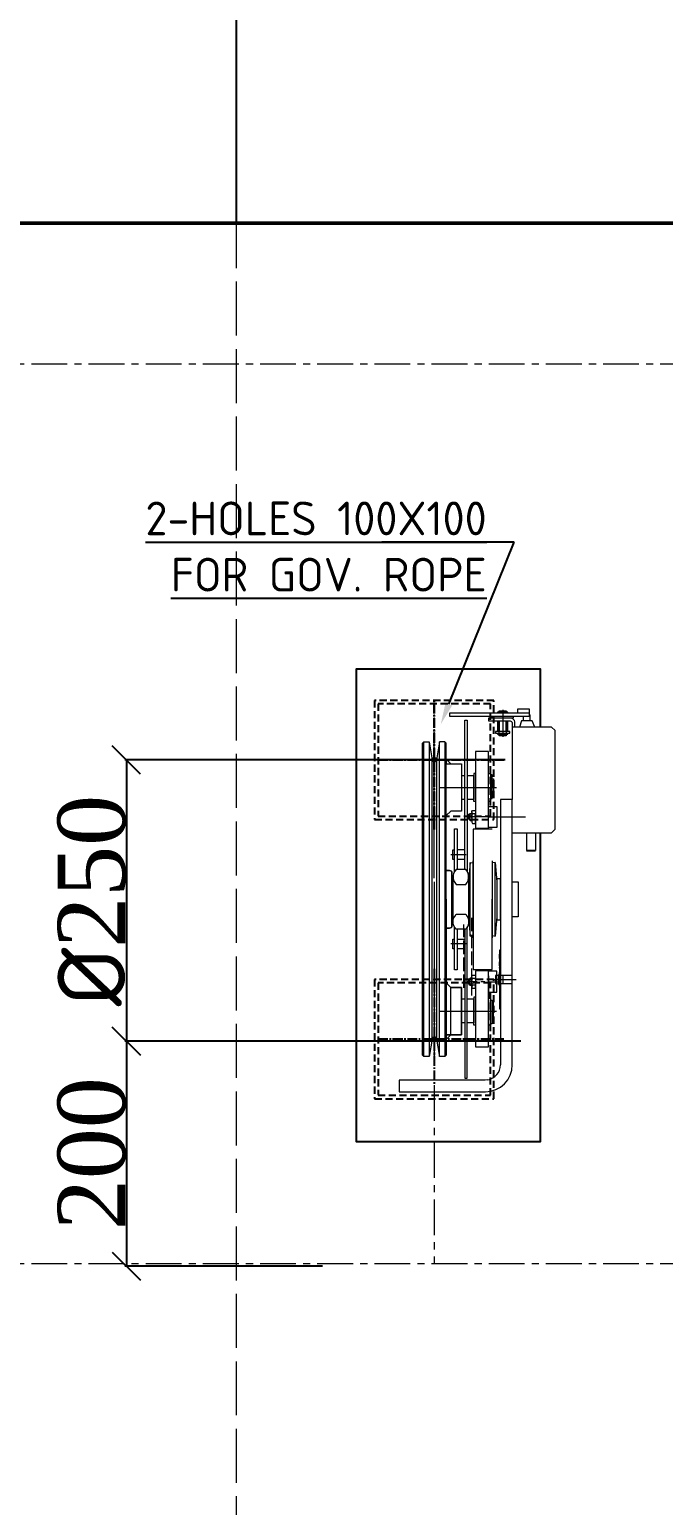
# Model space of a CAD drawing. Header units: millimetres. Extents: x -204 to 3901, y -537 to 3220.
# Drawn here: x 912 to 1476, y 1247 to 2559 of the extents above; entities that cross this region are included whole.
import ezdxf
from ezdxf import colors
from ezdxf.entities.mleader import LeaderData, LeaderLine
from ezdxf.math import Vec2, Vec3

# ---------------------------------------------------------------- set-up
doc = ezdxf.new("R2010")
doc.units = ezdxf.units.MM
for name, pattern in [('ACAD_ISO02W100', [15, 12, -3]), ('CENTER', [50.8, 31.75, -6.35, 6.35, -6.35]), ('DASHED', [19.05, 12.7, -6.35])]:
    doc.linetypes.add(name, pattern=pattern)
for name, color, linetype, lineweight in [('CL', 2, 'CENTER', 0), ('DL', 8, 'ACAD_ISO02W100', 0), ('Wall', 1, 'Continuous', 50)]:
    doc.layers.add(name, color=color, linetype=linetype, lineweight=lineweight)
for name, color, linetype in [('DL2', 254, 'DASHED'), ('PDF_0', 7, 'Continuous'), ('PDF_PDF7_Geometry', 7, 'Continuous')]:
    doc.layers.add(name, color=color, linetype=linetype)
doc.styles.add('nassar2', font='cent.shx', dxfattribs={"height": 60})
doc.dimstyles.new('Nassar2', dxfattribs={"dimtxt": 35, "dimasz": 25, "dimexe": 1.25, "dimexo": 0.625, "dimtad": 1, "dimtxsty": 'nassar2', "dimblk": 'OBLIQUE', "dimcen": 2.5, "dimadec": 0, "dimazin": 0, "dimtfac": 1, "dimtmove": 0, "dimatfit": 3, "dimldrblk": 'OBLIQUE', "dimfxl": 1, "dimarcsym": 0})

# ---------------------------------------------------------------- blocks, each defined once
blk = doc.blocks.new('_Oblique')
at = {"color": 0, "linetype": 'ByBlock', "lineweight": -2}
blk.add_line((-0.5, -0.5), (0.5, 0.5), dxfattribs=at)
blk = doc.blocks.new('*D28')
at = {"color": 0, "lineweight": -2, "transparency": 16777216}
for p, q in [((571.4, 2387.6), (571.4, 3001.4)), ((3071.4, 3000.1), (571.4, 3000.1)), ((3071.4, 2387.6), (3071.4, 3001.4))]:
    blk.add_line(p, q, dxfattribs=at)
at = {"layer": 'Defpoints', "color": 0, "transparency": 16777216}
for p in [(571.4, 3000.1), (571.4, 2387), (3071.4, 2387)]:
    blk.add_point(p, dxfattribs=at)
at = {"color": 0, "lineweight": -2, "transparency": 16777216, "xscale": 25, "yscale": 25, "zscale": 25, "rotation": 180}
blk.add_blockref('_Oblique', (571.4, 3000.1), dxfattribs=at)
at = {"color": 0, "lineweight": -2, "transparency": 16777216, "xscale": 25, "yscale": 25, "zscale": 25}
blk.add_blockref('_Oblique', (3071.4, 3000.1), dxfattribs=at)
at = {"color": 0, "transparency": 16777216, "insert": (1821.4, 3030.8), "char_height": 60, "attachment_point": 5, "style": 'nassar2'}
blk.add_mtext('M/C ROOM WIDTH  2500', dxfattribs=at)
blk = doc.blocks.new('*D29')
at = {"color": 0, "lineweight": -2, "transparency": 16777216}
for p, q in [((1096.4, 2387.6), (1096.4, 2866.5)), ((1096.4, 2865.2), (2546.4, 2865.2)), ((2546.4, 2387.6), (2546.4, 2866.5))]:
    blk.add_line(p, q, dxfattribs=at)
at = {"layer": 'Defpoints', "color": 0, "transparency": 16777216}
for p in [(2546.4, 2865.2), (1096.4, 2387), (2546.4, 2387)]:
    blk.add_point(p, dxfattribs=at)
at = {"color": 0, "lineweight": -2, "transparency": 16777216, "xscale": 25, "yscale": 25, "zscale": 25, "rotation": 180}
blk.add_blockref('_Oblique', (1096.4, 2865.2), dxfattribs=at)
at = {"color": 0, "lineweight": -2, "transparency": 16777216, "xscale": 25, "yscale": 25, "zscale": 25}
blk.add_blockref('_Oblique', (2546.4, 2865.2), dxfattribs=at)
at = {"color": 0, "transparency": 16777216, "insert": (1821.4, 2895.8), "char_height": 60, "attachment_point": 5, "style": 'nassar2'}
blk.add_mtext('SHAFT WIDTH  1450', dxfattribs=at)
blk = doc.blocks.new('*D22')
at = {"color": 0, "lineweight": -2, "transparency": 16777216}
for p, q in [((1335.1, 1909.7), (997.1, 1909.7)), ((998.4, 1909.7), (998.4, 1659.7)), ((1348.9, 1659.7), (997.1, 1659.7))]:
    blk.add_line(p, q, dxfattribs=at)
at = {"layer": 'Defpoints', "color": 0, "transparency": 16777216}
for p in [(1335.8, 1909.7), (998.4, 1659.7), (1349.5, 1659.7)]:
    blk.add_point(p, dxfattribs=at)
at = {"color": 0, "lineweight": -2, "transparency": 16777216, "xscale": 25, "yscale": 25, "zscale": 25}
for p, rotation in [((998.4, 1909.7), 90), ((998.4, 1659.7), 270)]:
    blk.add_blockref('_Oblique', p, dxfattribs=dict(at, rotation=rotation))
at = {"color": 0, "transparency": 16777216, "insert": (967.8, 1784.7), "char_height": 60, "attachment_point": 5, "rotation": 90, "style": 'nassar2'}
blk.add_mtext('{\\fISOCPEUR|b0|i0|c0|p34;%%C}250', dxfattribs=at)
blk = doc.blocks.new('*D23')
at = {"color": 0, "lineweight": -2, "transparency": 16777216}
for p, q in [((997.8, 1659.7), (997.1, 1659.7)), ((998.4, 1659.7), (998.4, 1459.7)), ((1172.8, 1459.7), (997.1, 1459.7))]:
    blk.add_line(p, q, dxfattribs=at)
at = {"layer": 'Defpoints', "color": 0, "transparency": 16777216}
for p in [(998.4, 1659.7), (998.4, 1459.7), (1173.4, 1459.7)]:
    blk.add_point(p, dxfattribs=at)
at = {"color": 0, "lineweight": -2, "transparency": 16777216, "xscale": 25, "yscale": 25, "zscale": 25}
for p, rotation in [((998.4, 1659.7), 90), ((998.4, 1459.7), 270)]:
    blk.add_blockref('_Oblique', p, dxfattribs=dict(at, rotation=rotation))
at = {"color": 0, "transparency": 16777216, "insert": (967.8, 1559.7), "char_height": 60, "attachment_point": 5, "rotation": 90, "style": 'nassar2'}
blk.add_mtext('200', dxfattribs=at)

msp = doc.modelspace()

# ---------------------------------------------------------------- linework, layer by layer
at = {"color": 18, "true_color": 0x000000, "transparency": 33554666}
msp.add_line((1353.843, 1829.069), (1362.025, 1829.069), dxfattribs=at)
at = {"ltscale": 4}
msp.add_lwpolyline([(1366.007, 1845.042), (1366.007, 1570.127), (1202.914, 1570.127), (1202.914, 1990.828), (1366.007, 1990.828), (1366.007, 1938.933)], dxfattribs=at)
at = {"layer": 'CL'}
for p, q in [((-203.507, 2262.015), (3071.359, 2262.015)), ((-203.507, 1462.015), (3071.359, 1462.015))]:
    msp.add_line(p, q, dxfattribs=at)
msp.add_lwpolyline([(1272.029, 1620.638), (1272.029, 1462.015)], dxfattribs=at)
at = {"layer": 'DL', "ltscale": 4}
msp.add_line((1096.359, 787.015), (1096.359, 2387.015), dxfattribs=at)
at = {"layer": 'DL', "transparency": 33554666}
for p, q in [((1298.259, 1707.065), (1298.259, 1763.346)), ((1305.18, 1769.348), (1305.18, 1700.145))]:
    msp.add_line(p, q, dxfattribs=at)
at = {"layer": 'DL2', "ltscale": 0.5}
for points in [[(1219.029, 1856.714), (1325.029, 1856.714), (1325.029, 1962.714), (1219.029, 1962.714)], [(1222.029, 1859.714), (1322.029, 1859.714), (1322.029, 1959.714), (1222.029, 1959.714)], [(1219.029, 1608.545), (1325.029, 1608.545), (1325.029, 1714.545), (1219.029, 1714.545)], [(1222.029, 1611.545), (1322.029, 1611.545), (1322.029, 1711.545), (1222.029, 1711.545)]]:
    msp.add_lwpolyline(points, close=True, dxfattribs=at)
at = {"layer": 'PDF_0', "lineweight": 25, "transparency": 33554666}
for points in [[(1272.029, 1961.14), (1272.029, 1962.698)], [(1272.029, 1951.01), (1272.029, 1959.581)], [(1272.029, 1948.283), (1272.029, 1949.452)], [(1272.029, 1938.154), (1272.029, 1946.725)], [(1272.029, 1935.037), (1272.029, 1936.595)], [(1272.029, 1924.908), (1272.029, 1933.868)], [(1272.029, 1922.181), (1272.029, 1923.739)], [(1272.029, 1912.051), (1272.029, 1920.622)], [(1230.733, 1909.714), (1222.162, 1909.714)], [(1233.849, 1909.714), (1232.291, 1909.714)], [(1243.979, 1909.714), (1235.018, 1909.714)], [(1246.706, 1909.714), (1245.148, 1909.714)], [(1256.835, 1909.714), (1248.264, 1909.714)], [(1259.562, 1909.714), (1258.394, 1909.714)], [(1269.692, 1909.714), (1261.121, 1909.714)], [(1272.808, 1909.714), (1271.25, 1909.714)], [(1272.029, 1908.934), (1272.029, 1910.493)], [(1272.029, 1898.805), (1272.029, 1907.766)], [(1282.938, 1909.714), (1274.367, 1909.714)], [(1285.665, 1909.714), (1284.496, 1909.714)], [(1295.794, 1909.714), (1287.223, 1909.714)], [(1298.911, 1909.714), (1297.353, 1909.714)], [(1309.04, 1909.714), (1300.08, 1909.714)], [(1311.767, 1909.714), (1310.209, 1909.714)], [(1321.897, 1909.714), (1313.326, 1909.714)], [(1325.014, 1909.714), (1323.455, 1909.714)], [(1333.974, 1909.714), (1326.182, 1909.714)], [(1272.029, 1896.078), (1272.029, 1897.636)], [(1272.029, 1885.949), (1272.029, 1894.52)], [(1272.029, 1883.222), (1272.029, 1884.39)], [(1272.029, 1873.092), (1272.029, 1881.663)], [(1272.029, 1869.975), (1272.029, 1871.534)], [(1272.029, 1859.846), (1272.029, 1868.417)], [(1272.029, 1857.119), (1272.029, 1858.288)], [(1272.029, 1847.769), (1272.029, 1855.561)]]:
    msp.add_lwpolyline(points, close=True, dxfattribs=at)
for points in [[(1272.029, 1723.879), (1272.029, 1716.087)], [(1272.029, 1714.529), (1272.029, 1712.971)], [(1272.029, 1711.802), (1272.029, 1702.841)], [(1272.029, 1701.673), (1272.029, 1700.114)], [(1272.029, 1698.556), (1272.029, 1689.985)], [(1272.029, 1688.427), (1272.029, 1686.868)], [(1272.029, 1685.699), (1272.029, 1676.739)], [(1272.029, 1675.57), (1272.029, 1674.012)], [(1272.029, 1672.453), (1272.029, 1663.882)], [(1230.733, 1661.545), (1222.162, 1661.545)], [(1233.849, 1661.545), (1232.291, 1661.545)], [(1243.979, 1661.545), (1235.018, 1661.545)], [(1246.706, 1661.545), (1245.148, 1661.545)], [(1256.835, 1661.545), (1248.264, 1661.545)], [(1259.562, 1661.545), (1258.394, 1661.545)], [(1269.692, 1661.545), (1261.121, 1661.545)], [(1272.808, 1661.545), (1271.25, 1661.545)], [(1272.029, 1662.324), (1272.029, 1661.155)], [(1272.029, 1659.597), (1272.029, 1651.026)], [(1282.938, 1661.545), (1274.367, 1661.545)], [(1285.665, 1661.545), (1284.496, 1661.545)], [(1295.794, 1661.545), (1287.223, 1661.545)], [(1298.911, 1661.545), (1297.353, 1661.545)], [(1309.04, 1661.545), (1300.08, 1661.545)], [(1311.767, 1661.545), (1310.209, 1661.545)], [(1321.897, 1661.545), (1313.326, 1661.545)], [(1325.014, 1661.545), (1323.455, 1661.545)], [(1333.974, 1661.545), (1326.182, 1661.545)], [(1272.029, 1649.468), (1272.029, 1647.909)], [(1272.029, 1648.664), (1272.029, 1647.106)], [(1272.029, 1646.351), (1272.029, 1637.78)], [(1272.029, 1645.547), (1272.029, 1637.755)], [(1272.029, 1636.222), (1272.029, 1635.053)], [(1272.029, 1633.494), (1272.029, 1624.923)], [(1272.029, 1623.365), (1272.029, 1621.807)]]:
    msp.add_lwpolyline(points, dxfattribs=at)
for centre in [(1272.224, 1909.909), (1272.224, 1661.74)]:
    msp.add_circle(centre, 1.753, dxfattribs=at)
at = {"layer": 'PDF_PDF7_Geometry', "lineweight": 9, "transparency": 33554666}
for points in [[(1356.57, 1951.4), (1285.665, 1951.4), (1285.665, 1948.673), (1356.57, 1948.673), (1356.57, 1954.906), (1346.051, 1954.906), (1346.051, 1951.4)], [(1299.301, 1812.316), (1299.301, 1945.166), (1301.249, 1945.166), (1301.249, 1810.368)], [(1343.714, 1938.933), (1343.714, 1942.829), (1343.714, 1943.608), (1343.324, 1944.777), (1342.545, 1945.556), (1341.766, 1946.335), (1340.597, 1946.725), (1339.428, 1946.725), (1320.338, 1946.725), (1320.338, 1944.387), (1339.428, 1944.387), (1340.597, 1943.998), (1340.987, 1943.608), (1341.376, 1942.829), (1341.376, 1874.651), (1330.857, 1874.651), (1330.857, 1638.733)], [(1342.155, 1948.673), (1342.155, 1946.725), (1323.455, 1946.725), (1323.455, 1948.673)], [(1337.48, 1951.4), (1337.48, 1952.179), (1328.13, 1952.179), (1328.13, 1951.4)], [(1329.689, 1952.179), (1329.689, 1953.348), (1335.922, 1953.348), (1335.922, 1952.179)], [(1335.922, 1935.816), (1335.922, 1944.387), (1335.922, 1931.141), (1329.689, 1931.141), (1329.689, 1944.387), (1329.689, 1935.816)], [(1361.245, 1938.933), (1358.908, 1944.387), (1349.558, 1944.387), (1347.61, 1938.933)], [(1351.116, 1948.673), (1351.116, 1944.387)], [(1356.57, 1949.452), (1357.349, 1949.452), (1356.57, 1950.231)], [(1357.349, 1944.387), (1357.349, 1949.452)], [(1328.13, 1933.479), (1328.13, 1932.699), (1337.48, 1932.699), (1337.48, 1933.479)], [(1341.376, 1845.042), (1376.05, 1845.042), (1379.556, 1848.158), (1379.556, 1935.816), (1376.05, 1938.933), (1341.376, 1938.933)], [(1273.977, 1661.545), (1276.704, 1645.961), (1276.704, 1785.824), (1276.704, 1925.687), (1273.977, 1909.714), (1273.977, 1785.824), (1273.977, 1661.545), (1270.081, 1661.545), (1267.354, 1645.961), (1262.679, 1645.961), (1261.51, 1647.13), (1261.51, 1785.824), (1261.51, 1924.518), (1262.679, 1925.687), (1267.354, 1925.687), (1270.081, 1909.714), (1273.977, 1909.714)], [(1262.679, 1645.961), (1262.679, 1785.824), (1262.679, 1925.687)], [(1267.354, 1925.687), (1267.354, 1785.824), (1267.354, 1645.961)], [(1281.379, 1659.987), (1286.834, 1665.441), (1282.548, 1661.155), (1282.548, 1785.824), (1282.548, 1924.518), (1281.379, 1925.687), (1276.704, 1925.687)], [(1281.379, 1925.687), (1281.379, 1785.824), (1281.379, 1645.961)], [(1270.081, 1661.545), (1270.081, 1785.824), (1270.081, 1909.714)], [(1286.834, 1906.207), (1282.548, 1910.493), (1282.548, 1907.376), (1282.548, 1906.597), (1282.938, 1906.207), (1283.717, 1906.207), (1296.184, 1906.207), (1296.184, 1864.132), (1286.834, 1864.132), (1282.548, 1860.236)], [(1299.301, 1895.688), (1296.184, 1895.688)], [(1308.651, 1897.636), (1307.092, 1897.636), (1307.092, 1885.169), (1307.092, 1895.688), (1301.249, 1895.688)], [(1320.338, 1897.636), (1321.897, 1897.636), (1321.897, 1885.169), (1321.897, 1877.378)], [(1321.897, 1877.767), (1321.897, 1875.43), (1323.455, 1875.43), (1323.455, 1896.468), (1321.897, 1896.468), (1321.897, 1892.961), (1321.897, 1885.169), (1321.897, 1872.703), (1320.338, 1872.703)], [(1323.455, 1892.961), (1323.455, 1892.961)], [(1308.651, 1872.703), (1307.092, 1872.703), (1307.092, 1885.169), (1307.092, 1874.651), (1301.249, 1874.651)], [(1323.455, 1877.767), (1323.455, 1877.767)], [(1299.301, 1874.651), (1296.184, 1874.651)], [(1305.924, 1856.34), (1305.534, 1858.288), (1305.534, 1860.236), (1305.924, 1861.794), (1305.534, 1862.963), (1305.534, 1863.742), (1305.924, 1864.911), (1308.261, 1864.911), (1308.651, 1863.742), (1308.651, 1862.963), (1308.261, 1861.794), (1305.924, 1861.794)], [(1320.338, 1853.613), (1320.338, 1863.352), (1320.338, 1874.651)], [(1320.338, 1868.417), (1327.741, 1868.417), (1327.741, 1849.717), (1320.338, 1849.717)], [(1341.376, 1638.727), (1341.376, 1874.651)], [(1302.807, 1861.404), (1303.976, 1862.184), (1305.534, 1862.184)], [(1302.807, 1857.119), (1302.807, 1861.404), (1302.807, 1857.119), (1303.976, 1855.95), (1303.976, 1862.184)], [(1305.534, 1855.95), (1303.976, 1855.95), (1305.534, 1855.95)], [(1305.534, 1863.352), (1305.534, 1854.781)], [(1308.261, 1856.34), (1305.924, 1856.34), (1305.534, 1855.171), (1305.534, 1854.392), (1305.924, 1853.223), (1308.261, 1853.223), (1308.651, 1854.392), (1308.651, 1855.171), (1308.261, 1856.34), (1308.651, 1858.288), (1308.651, 1860.236), (1308.261, 1861.794)], [(1308.651, 1863.352), (1308.651, 1854.781)], [(1289.95, 1810.368), (1289.95, 1848.548), (1292.288, 1848.548), (1292.288, 1812.316)], [(1323.455, 1848.158), (1306.703, 1848.158), (1306.703, 1785.824), (1306.703, 1723.49), (1323.455, 1723.49), (1323.455, 1785.824)], [(1353.843, 1845.042), (1353.843, 1829.069)], [(1362.025, 1845.042), (1362.025, 1829.069)], [(1289.95, 1821.277), (1288.392, 1821.277), (1288.392, 1829.848), (1289.95, 1829.848)], [(1299.301, 1829.848), (1292.288, 1829.848)], [(1282.548, 1811.537), (1285.665, 1811.537), (1282.548, 1811.537)], [(1299.301, 1821.277), (1292.288, 1821.277)], [(1302.417, 1770.24), (1303.976, 1753.098), (1303.976, 1785.824), (1303.976, 1818.55), (1302.417, 1801.408)], [(1303.976, 1818.55), (1306.313, 1818.16)], [(1306.703, 1820.108), (1306.313, 1820.108), (1306.313, 1785.824), (1306.313, 1751.54), (1306.703, 1751.54)], [(1323.455, 1820.108), (1323.455, 1785.824), (1323.455, 1751.54)], [(1323.455, 1753.488), (1326.182, 1753.098), (1326.182, 1785.824), (1326.182, 1818.55), (1327.741, 1801.408)], [(1326.182, 1818.55), (1323.455, 1818.16)], [(1288.782, 1765.955), (1288.782, 1785.824), (1288.782, 1805.693)], [(1302.417, 1805.693), (1302.417, 1785.824), (1302.417, 1765.955)], [(1306.703, 1801.408), (1306.703, 1796.343)], [(1330.857, 1785.824), (1330.857, 1804.135), (1330.857, 1785.824), (1330.857, 1767.513), (1330.857, 1804.135), (1327.741, 1804.135), (1327.741, 1785.824), (1327.741, 1767.513), (1330.857, 1767.513)], [(1341.376, 1801.408), (1346.441, 1801.408), (1346.441, 1785.824), (1346.441, 1770.24), (1341.376, 1770.24)], [(1282.548, 1785.824), (1282.548, 1647.13), (1281.379, 1645.961), (1276.704, 1645.961)], [(1288.782, 1796.343), (1287.613, 1796.343)], [(1288.782, 1775.305), (1287.613, 1775.305)], [(1306.703, 1770.24), (1306.703, 1775.305)], [(1282.548, 1760.111), (1285.665, 1760.111), (1282.548, 1760.111)], [(1292.288, 1759.332), (1292.288, 1723.1), (1289.95, 1723.1), (1289.95, 1761.28)], [(1299.301, 1759.332), (1299.301, 1626.871), (1301.249, 1626.871), (1301.249, 1761.28)], [(1327.741, 1770.24), (1326.182, 1753.098)], [(1289.95, 1741.8), (1288.392, 1741.8), (1288.392, 1750.371), (1289.95, 1750.371)], [(1292.288, 1750.371), (1299.301, 1750.371)], [(1303.976, 1753.098), (1306.313, 1753.488)], [(1341.376, 1710.633), (1330.857, 1710.633), (1330.857, 1714.529), (1330.857, 1740.632), (1330.078, 1740.632), (1330.078, 1688.427), (1330.857, 1688.427), (1330.857, 1714.529), (1330.857, 1718.425), (1341.376, 1718.425), (1341.376, 1752.319)], [(1299.301, 1741.8), (1292.288, 1741.8)], [(1320.338, 1703.231), (1327.741, 1703.231), (1327.741, 1721.931), (1320.338, 1721.931)], [(1330.078, 1709.854), (1330.078, 1719.204)], [(1282.548, 1711.412), (1286.834, 1707.516), (1282.548, 1711.412)], [(1286.834, 1665.441), (1286.834, 1707.516)], [(1296.184, 1707.516), (1286.834, 1707.516), (1296.184, 1707.516)], [(1296.184, 1665.441), (1296.184, 1707.516), (1296.184, 1665.441)], [(1302.807, 1710.244), (1303.976, 1709.464), (1303.976, 1715.698), (1302.807, 1714.529)], [(1302.807, 1714.529), (1302.807, 1710.244), (1302.807, 1714.529)], [(1305.534, 1715.698), (1303.976, 1715.698), (1305.534, 1715.698)], [(1303.976, 1709.464), (1305.534, 1709.464)], [(1305.534, 1708.296), (1305.534, 1716.867)], [(1308.261, 1715.308), (1308.651, 1713.36), (1308.651, 1711.412), (1308.261, 1709.464), (1305.924, 1709.464), (1305.534, 1711.412), (1305.534, 1713.36), (1305.924, 1715.308)], [(1305.924, 1709.464), (1305.534, 1708.685), (1305.534, 1707.516), (1305.924, 1706.737), (1308.261, 1706.737), (1308.651, 1707.516), (1308.651, 1708.685), (1308.261, 1709.464)], [(1308.651, 1716.867), (1308.651, 1708.296)], [(1320.338, 1717.646), (1320.338, 1708.296), (1320.338, 1696.998)], [(1332.805, 1718.425), (1332.805, 1717.646), (1332.805, 1710.633)], [(1299.301, 1696.998), (1296.184, 1696.998)], [(1308.651, 1698.945), (1307.092, 1698.945), (1307.092, 1686.479), (1307.092, 1696.998), (1301.249, 1696.998)], [(1320.338, 1698.945), (1321.897, 1698.945), (1321.897, 1686.479), (1321.897, 1674.012), (1320.338, 1674.012)], [(1321.897, 1693.881), (1321.897, 1696.218), (1323.455, 1696.218), (1323.455, 1675.181), (1321.897, 1675.181), (1321.897, 1679.076)], [(1321.897, 1678.687), (1321.897, 1686.479), (1321.897, 1694.27)], [(1323.455, 1693.881), (1323.455, 1693.881)], [(1308.651, 1674.012), (1307.092, 1674.012), (1307.092, 1686.479), (1307.092, 1675.96), (1301.249, 1675.96)], [(1299.301, 1675.96), (1296.184, 1675.96)], [(1323.455, 1679.076), (1323.455, 1679.076)], [(1282.548, 1661.155), (1282.548, 1664.272), (1282.548, 1665.051), (1282.938, 1665.441), (1283.717, 1665.441), (1282.938, 1665.441), (1282.548, 1665.051), (1282.548, 1664.272)], [(1283.717, 1665.441), (1296.184, 1665.441), (1283.717, 1665.441)], [(1319.17, 1625.289), (1317.222, 1624.899), (1240.862, 1624.899), (1240.862, 1614.77), (1317.222, 1614.77)]]:
    msp.add_lwpolyline(points, dxfattribs=at)
at = {"layer": 'PDF_PDF7_Geometry', "lineweight": 5, "transparency": 33554666}
for points in [[(1328.52, 1934.647), (1328.52, 1944.777)], [(1332.805, 1954.127), (1332.805, 1930.362)], [(1337.091, 1944.777), (1337.091, 1934.647)], [(1272.029, 1804.524), (1272.029, 1927.635)], [(1277.094, 1885.169), (1327.351, 1885.169)], [(1310.209, 1859.067), (1300.859, 1859.067)], [(1305.534, 1861.404), (1303.196, 1861.404)], [(1303.196, 1856.729), (1305.534, 1856.729)], [(1316.832, 1859.067), (1313.326, 1859.067)], [(1319.949, 1859.067), (1329.299, 1859.067)], [(1329.689, 1859.067), (1353.064, 1859.067)], [(1286.834, 1825.562), (1300.469, 1825.562)], [(1272.029, 1801.408), (1272.029, 1785.824), (1272.029, 1644.013)], [(1300.469, 1746.086), (1286.834, 1746.086)], [(1330.468, 1714.529), (1330.078, 1714.14), (1330.468, 1714.529), (1330.857, 1714.919), (1330.078, 1714.529), (1330.857, 1715.308), (1330.078, 1714.919), (1330.857, 1715.698), (1330.078, 1715.308), (1330.857, 1716.087), (1330.078, 1715.698), (1330.857, 1716.477), (1330.078, 1716.087), (1330.857, 1716.867), (1330.078, 1716.477), (1330.857, 1717.256), (1330.078, 1716.867), (1330.857, 1717.646), (1330.078, 1717.256), (1330.857, 1718.035), (1330.078, 1717.646), (1330.857, 1718.035), (1330.857, 1718.425), (1330.078, 1718.035), (1330.857, 1718.425), (1330.857, 1718.815), (1330.078, 1718.035), (1330.078, 1718.425), (1330.857, 1718.815), (1330.857, 1719.204), (1330.078, 1718.425), (1330.078, 1718.815), (1330.857, 1719.204), (1330.857, 1719.594), (1330.078, 1718.815), (1330.078, 1719.204), (1330.857, 1719.594), (1330.857, 1719.983), (1330.078, 1719.204), (1330.078, 1719.594), (1330.857, 1719.983), (1330.857, 1720.373), (1330.078, 1719.594), (1330.078, 1719.983), (1330.857, 1720.373), (1330.857, 1720.763), (1330.078, 1719.983), (1330.078, 1720.373), (1330.857, 1720.763), (1330.078, 1720.373), (1330.078, 1720.763), (1330.857, 1721.152), (1330.078, 1720.763), (1330.857, 1721.542), (1330.078, 1721.152), (1330.857, 1721.931), (1330.078, 1721.542), (1330.857, 1722.321), (1330.078, 1721.931), (1330.857, 1722.71), (1330.078, 1722.321), (1330.857, 1723.1), (1330.078, 1722.71), (1330.857, 1723.49), (1330.078, 1723.1), (1330.857, 1723.879), (1330.078, 1723.49), (1330.857, 1724.269), (1330.078, 1723.879), (1330.857, 1724.658), (1330.078, 1724.269), (1330.857, 1724.658), (1330.857, 1725.048), (1330.078, 1724.658), (1330.857, 1725.048), (1330.857, 1725.438), (1330.078, 1724.658), (1330.078, 1725.048), (1330.857, 1725.438), (1330.857, 1725.827), (1330.078, 1725.438), (1330.857, 1725.827), (1330.857, 1726.217), (1330.078, 1725.827), (1330.857, 1726.217), (1330.857, 1726.606), (1330.078, 1726.217), (1330.857, 1726.606), (1330.857, 1726.996), (1330.078, 1726.606), (1330.857, 1726.996), (1330.857, 1727.386), (1330.078, 1726.606), (1330.078, 1726.996), (1330.857, 1727.386), (1330.857, 1727.775), (1330.078, 1726.996), (1330.078, 1727.386), (1330.857, 1727.775), (1330.857, 1728.165), (1330.078, 1727.386), (1330.078, 1727.775), (1330.857, 1728.165), (1330.857, 1728.554), (1330.078, 1727.775), (1330.078, 1728.165), (1330.857, 1728.554), (1330.078, 1728.165), (1330.078, 1728.554), (1330.857, 1728.944), (1330.078, 1728.554), (1330.078, 1728.944), (1330.857, 1729.334), (1330.078, 1728.944), (1330.078, 1729.334), (1330.857, 1729.723), (1330.078, 1729.334), (1330.078, 1729.723), (1330.857, 1730.113), (1330.078, 1729.723), (1330.078, 1730.113), (1330.857, 1730.502), (1330.078, 1730.113), (1330.857, 1730.892), (1330.078, 1730.502), (1330.857, 1731.281), (1330.078, 1730.892), (1330.857, 1731.281), (1330.857, 1731.671), (1330.078, 1731.281), (1330.857, 1731.671), (1330.857, 1732.061), (1330.078, 1731.671), (1330.857, 1732.061), (1330.857, 1732.45), (1330.078, 1732.061), (1330.857, 1732.45), (1330.857, 1732.84), (1330.078, 1732.45), (1330.857, 1732.84), (1330.857, 1733.229), (1330.078, 1732.84), (1330.857, 1733.229), (1330.857, 1733.619), (1330.078, 1733.229), (1330.857, 1733.619), (1330.857, 1734.009), (1330.078, 1733.229), (1330.078, 1733.619), (1330.857, 1734.009), (1330.857, 1734.398), (1330.078, 1733.619), (1330.078, 1734.009), (1330.857, 1734.398), (1330.857, 1734.788), (1330.078, 1734.009), (1330.078, 1734.398), (1330.857, 1734.788), (1330.857, 1735.177), (1330.078, 1734.398), (1330.078, 1734.788), (1330.857, 1735.177), (1330.078, 1734.788), (1330.078, 1735.177), (1330.857, 1735.567), (1330.078, 1735.177), (1330.078, 1735.567), (1330.857, 1735.957), (1330.078, 1735.567), (1330.078, 1735.957), (1330.857, 1736.346), (1330.857, 1736.736), (1330.078, 1735.957), (1330.078, 1736.346), (1330.857, 1736.736), (1330.857, 1737.125), (1330.078, 1736.346), (1330.078, 1736.736), (1330.857, 1737.125), (1330.857, 1737.515), (1330.078, 1736.736), (1330.078, 1737.125), (1330.857, 1737.515), (1330.078, 1737.125), (1330.857, 1737.904), (1330.078, 1737.515), (1330.857, 1738.294), (1330.078, 1737.904), (1330.857, 1738.684), (1330.078, 1738.294), (1330.857, 1739.073), (1330.078, 1738.684), (1330.857, 1739.463), (1330.078, 1739.073), (1330.857, 1739.852), (1330.078, 1739.463), (1330.857, 1740.242), (1330.078, 1739.852), (1330.857, 1740.632), (1330.078, 1740.242), (1330.468, 1740.632), (1330.078, 1740.632)], [(1330.078, 1719.204), (1329.299, 1719.204), (1329.299, 1709.854), (1330.078, 1709.854)], [(1310.209, 1712.581), (1300.859, 1712.581)], [(1303.196, 1714.919), (1305.534, 1714.919)], [(1305.534, 1710.244), (1303.196, 1710.244)], [(1316.832, 1712.581), (1313.326, 1712.581)], [(1319.559, 1714.529), (1344.883, 1714.529)], [(1319.949, 1712.581), (1329.299, 1712.581)], [(1330.078, 1714.529), (1325.793, 1714.529)], [(1326.572, 1718.035), (1326.961, 1718.035), (1326.572, 1718.035), (1326.572, 1717.646), (1326.572, 1714.919), (1328.13, 1714.919), (1328.13, 1714.14), (1326.572, 1714.14), (1326.572, 1711.412), (1326.572, 1711.023), (1326.961, 1711.023), (1329.299, 1710.633), (1329.299, 1718.035), (1326.961, 1718.035)], [(1330.078, 1714.14), (1330.468, 1714.529), (1330.857, 1714.529), (1330.078, 1714.14), (1330.078, 1713.75), (1330.857, 1714.14), (1330.078, 1713.75), (1330.078, 1713.36), (1330.857, 1714.14), (1330.857, 1713.75), (1330.078, 1713.36), (1330.078, 1712.971), (1330.857, 1713.75), (1330.857, 1713.36), (1330.078, 1712.971), (1330.078, 1712.581), (1330.857, 1713.36), (1330.857, 1712.971), (1330.078, 1712.581), (1330.078, 1712.192), (1330.857, 1712.971), (1330.857, 1712.581), (1330.078, 1712.192), (1330.078, 1711.802), (1330.857, 1712.581), (1330.857, 1712.192), (1330.078, 1711.802), (1330.078, 1711.412), (1330.857, 1712.192), (1330.857, 1711.802), (1330.078, 1711.412), (1330.078, 1711.023), (1330.857, 1711.802), (1330.857, 1711.412), (1330.078, 1711.023), (1330.078, 1710.633), (1330.857, 1711.412), (1330.857, 1711.023), (1330.078, 1710.633), (1330.078, 1710.244), (1330.857, 1711.023), (1330.857, 1710.633), (1330.078, 1710.244), (1330.857, 1710.633), (1330.857, 1710.244), (1330.078, 1709.854), (1330.857, 1710.244), (1330.078, 1709.464), (1330.857, 1709.854), (1330.078, 1709.075), (1330.857, 1709.464), (1330.078, 1708.685), (1330.857, 1709.075), (1330.078, 1708.296), (1330.857, 1708.685), (1330.078, 1707.906), (1330.857, 1708.296), (1330.078, 1707.516), (1330.857, 1707.906), (1330.078, 1707.516), (1330.078, 1707.127), (1330.857, 1707.516), (1330.078, 1707.127), (1330.078, 1706.737), (1330.857, 1707.516), (1330.857, 1707.127), (1330.078, 1706.737), (1330.078, 1706.348), (1330.857, 1707.127), (1330.857, 1706.737), (1330.078, 1706.348), (1330.078, 1705.958), (1330.857, 1706.737), (1330.857, 1706.348), (1330.078, 1705.958), (1330.078, 1705.569), (1330.857, 1706.348), (1330.857, 1705.958), (1330.078, 1705.569), (1330.078, 1705.179), (1330.857, 1705.958), (1330.857, 1705.569), (1330.078, 1705.179), (1330.078, 1704.789), (1330.857, 1705.569), (1330.857, 1705.179), (1330.078, 1704.789), (1330.078, 1704.4), (1330.857, 1705.179), (1330.857, 1704.789), (1330.078, 1704.4), (1330.078, 1704.01), (1330.857, 1704.789), (1330.857, 1704.4), (1330.078, 1704.01), (1330.078, 1703.621), (1330.857, 1704.4), (1330.857, 1704.01), (1330.078, 1703.621), (1330.857, 1704.01), (1330.857, 1703.621), (1330.078, 1703.231), (1330.857, 1703.621), (1330.857, 1703.231), (1330.078, 1702.841), (1330.857, 1703.231), (1330.857, 1702.841), (1330.078, 1702.452), (1330.857, 1702.841), (1330.857, 1702.452), (1330.078, 1702.062), (1330.857, 1702.452), (1330.857, 1702.062), (1330.078, 1701.673), (1330.857, 1702.062), (1330.857, 1701.673), (1330.078, 1701.283), (1330.857, 1701.673), (1330.078, 1700.893), (1330.857, 1701.283), (1330.078, 1700.504), (1330.857, 1700.893), (1330.078, 1700.114), (1330.857, 1700.504), (1330.078, 1699.725), (1330.857, 1700.114), (1330.078, 1699.725), (1330.078, 1699.335), (1330.857, 1699.725), (1330.078, 1699.335), (1330.078, 1698.945), (1330.857, 1699.335), (1330.078, 1698.945), (1330.078, 1698.556), (1330.857, 1698.945), (1330.078, 1698.556), (1330.078, 1698.166), (1330.857, 1698.945), (1330.857, 1698.556), (1330.078, 1698.166), (1330.078, 1697.777), (1330.857, 1698.556), (1330.857, 1698.166), (1330.078, 1697.777), (1330.078, 1697.387), (1330.857, 1698.166), (1330.857, 1697.777), (1330.078, 1697.387), (1330.078, 1696.998), (1330.857, 1697.777), (1330.857, 1697.387), (1330.078, 1696.998), (1330.857, 1697.387), (1330.857, 1696.998), (1330.078, 1696.608), (1330.857, 1696.998), (1330.857, 1696.608), (1330.078, 1696.218), (1330.857, 1696.608), (1330.857, 1696.218), (1330.078, 1695.829), (1330.857, 1696.218), (1330.857, 1695.829), (1330.078, 1695.439), (1330.857, 1695.829), (1330.857, 1695.439), (1330.078, 1695.05), (1330.857, 1695.439), (1330.857, 1695.05), (1330.078, 1694.66), (1330.857, 1695.05), (1330.078, 1694.27), (1330.857, 1694.66), (1330.078, 1693.881), (1330.857, 1694.27), (1330.078, 1693.491), (1330.857, 1693.881), (1330.078, 1693.102), (1330.857, 1693.491), (1330.078, 1692.712), (1330.857, 1693.102), (1330.078, 1692.322), (1330.857, 1692.712), (1330.078, 1691.933), (1330.857, 1692.322), (1330.078, 1691.543), (1330.857, 1691.933), (1330.078, 1691.154), (1330.857, 1691.543), (1330.078, 1691.154), (1330.078, 1690.764), (1330.857, 1691.154), (1330.078, 1690.764), (1330.078, 1690.375), (1330.857, 1691.154), (1330.857, 1690.764), (1330.078, 1690.375), (1330.078, 1689.985), (1330.857, 1690.764), (1330.857, 1690.375), (1330.078, 1689.985), (1330.078, 1689.595), (1330.857, 1690.375), (1330.857, 1689.985), (1330.078, 1689.595), (1330.078, 1689.206), (1330.857, 1689.985), (1330.857, 1689.595), (1330.078, 1689.206), (1330.078, 1688.816), (1330.857, 1689.595), (1330.857, 1689.206), (1330.078, 1688.816), (1330.078, 1688.427), (1330.857, 1689.206), (1330.857, 1688.816), (1330.078, 1688.427), (1330.468, 1688.427), (1330.857, 1688.816), (1330.857, 1688.427), (1330.468, 1688.427), (1330.857, 1688.427)], [(1277.094, 1686.479), (1327.351, 1686.479)]]:
    msp.add_lwpolyline(points, dxfattribs=at)
at = {"layer": 'PDF_PDF7_Geometry', "lineweight": 9, "transparency": 33554666}
for points in [[(1339.039, 1935.037), (1326.572, 1935.037), (1326.572, 1933.479), (1339.039, 1933.479)], [(1320.338, 1917.116), (1308.651, 1917.116), (1308.651, 1848.938), (1320.338, 1848.938)], [(1323.455, 1877.378), (1323.455, 1885.169), (1323.455, 1892.961), (1324.624, 1892.961), (1324.624, 1885.169), (1324.624, 1877.378)], [(1285.665, 1811.537), (1286.444, 1811.147), (1287.223, 1810.758), (1287.613, 1809.979), (1287.613, 1809.199), (1287.613, 1809.979), (1287.223, 1810.758), (1286.444, 1811.147)], [(1300.08, 1812.316), (1291.509, 1812.316), (1290.34, 1810.758), (1289.171, 1808.81), (1288.782, 1806.862), (1288.782, 1804.914), (1289.171, 1802.576), (1290.34, 1800.628), (1291.509, 1799.07), (1300.08, 1799.07), (1301.249, 1800.628), (1302.028, 1802.576), (1302.417, 1804.914), (1302.417, 1806.862), (1302.028, 1808.81), (1301.249, 1810.758)], [(1287.613, 1785.824), (1287.613, 1809.199), (1287.613, 1762.449)], [(1291.509, 1759.332), (1290.34, 1760.89), (1289.171, 1762.838), (1288.782, 1764.786), (1288.782, 1766.734), (1289.171, 1769.072), (1290.34, 1770.63), (1291.509, 1772.578), (1300.08, 1772.578), (1301.249, 1770.63), (1302.028, 1769.072), (1302.417, 1766.734), (1302.417, 1764.786), (1302.028, 1762.838), (1301.249, 1760.89), (1300.08, 1759.332)], [(1287.613, 1762.449), (1287.613, 1761.669), (1287.223, 1760.89), (1286.444, 1760.501), (1285.665, 1760.111), (1286.444, 1760.501), (1287.223, 1760.89), (1287.613, 1761.669)], [(1320.338, 1722.321), (1308.651, 1722.321), (1308.651, 1654.532), (1320.338, 1654.532)], [(1308.261, 1715.308), (1305.924, 1715.308), (1305.534, 1716.477), (1305.534, 1717.256), (1305.924, 1718.425), (1308.261, 1718.425), (1308.651, 1717.256), (1308.651, 1716.477)], [(1324.624, 1678.687), (1324.624, 1686.479), (1324.624, 1694.27), (1323.455, 1694.27), (1323.455, 1686.479), (1323.455, 1678.687)]]:
    msp.add_lwpolyline(points, close=True, dxfattribs=at)
for centre, radius, start, end in [((1317.417, 1638.729), 23.96, 270.005008, 359.994992), ((1317.416, 1638.73), 13.441, 278.878478, 0.015871)]:
    msp.add_arc(centre, radius, start, end, dxfattribs=at)
at = {"layer": 'Wall'}
msp.add_lwpolyline([(2221.379, -112.985), (3071.359, -112.985), (3071.359, 2387.015), (571.359, 2387.015), (571.359, -112.985), (1321.359, -112.985)], dxfattribs=at)

# ---------------------------------------------------------------- texts
at = {"insert": (1318.605, 2139.47), "char_height": 30, "attachment_point": 3}
msp.add_mtext_dynamic_manual_height_columns('{\\Fdin|c0;\\L2-HOLES 100X100\\PFOR GOV. ROPE}', width=659.17336, gutter_width=1, heights=[0], dxfattribs=at)

# ---------------------------------------------------------------- dimensions: what is measured, and where the dimension line sits
for base, p1, p2, text, picture, middle in [((571.359, 3000.143), (3071.359, 2387.015), (571.359, 2387.015), 'M/C ROOM WIDTH  <>', '*D28', (1821.359, 3030.768)), ((2546.359, 2865.208), (1096.359, 2387.015), (2546.359, 2387.015), 'SHAFT WIDTH  <>', '*D29', (1821.359, 2895.833))]:
    dim = msp.add_linear_dim(base=base, p1=p1, p2=p2, text=text, dimstyle='Nassar2')
    dim.commit()
    dim.dimension.update_dxf_attribs({"geometry": picture, "text_midpoint": middle})
dim = msp.add_linear_dim(base=(998.386, 1659.714), p1=(1335.763, 1909.714), p2=(1349.492, 1659.714), angle=90, text='{\\fISOCPEUR|b0|i0|c0|p34;%%C}<>', dimstyle='Nassar2')
dim.commit()
dim.dimension.update_dxf_attribs({"geometry": '*D22', "text_midpoint": (967.761, 1784.714)})
dim = msp.add_linear_dim(base=(998.386, 1459.714), p1=(998.386, 1659.714), p2=(1173.386, 1459.714), angle=90, dimstyle='Nassar2')
dim.commit()
dim.dimension.update_dxf_attribs({"geometry": '*D23', "text_midpoint": (967.761, 1559.714)})

# ---------------------------------------------------------------- leaders
ml = msp.add_multileader_mtext('Standard')
ml.set_content('', color=256, style='nassar2')
ml.set_leader_properties()
ml.build(insert=Vec2(0, 0))
ml.multileader.update_dxf_attribs({"text_left_attachment_type": 6, "text_right_attachment_type": 6, "arrow_head_size": 19.409})
ctx = ml.context
ctx.base_point, ctx.char_height, ctx.arrow_head_size, ctx.landing_gap_size, ctx.plane_origin = Vec3(1225.412, 2103.44), 60, 19.409, 0.09, Vec3(1693.426, 1635.901)
ctx.left_attachment, ctx.right_attachment, ctx.text_align_type = 6, 6, 2
notes = []
notes.append((ctx, [(1, (1, 1, 0), (1342.904, 2103.44), (-1, 0), 117.312, [(0, [(1277.74, 1941.317)], 0, [])])]))
ctx.mtext.insert, ctx.mtext.alignment, ctx.mtext.flow_direction = Vec3(1225.502, 2163.44), 3, 5
for ctx, leaders in notes:
    for number, flags, end, landing, length, lines in leaders:
        leader = LeaderData()
        leader.index, (leader.has_last_leader_line, leader.has_dogleg_vector, leader.attachment_direction) = number, flags
        leader.last_leader_point, leader.dogleg_vector, leader.dogleg_length = Vec3(end), Vec3(landing), length
        for number, points, colour, breaks in lines:
            line = LeaderLine()
            line.index, line.vertices, line.color, line.breaks = number, Vec3.list(points), colors.encode_raw_color(colour), breaks
            leader.lines.append(line)
        ctx.leaders.append(leader)

doc.saveas('drawing.dxf')
